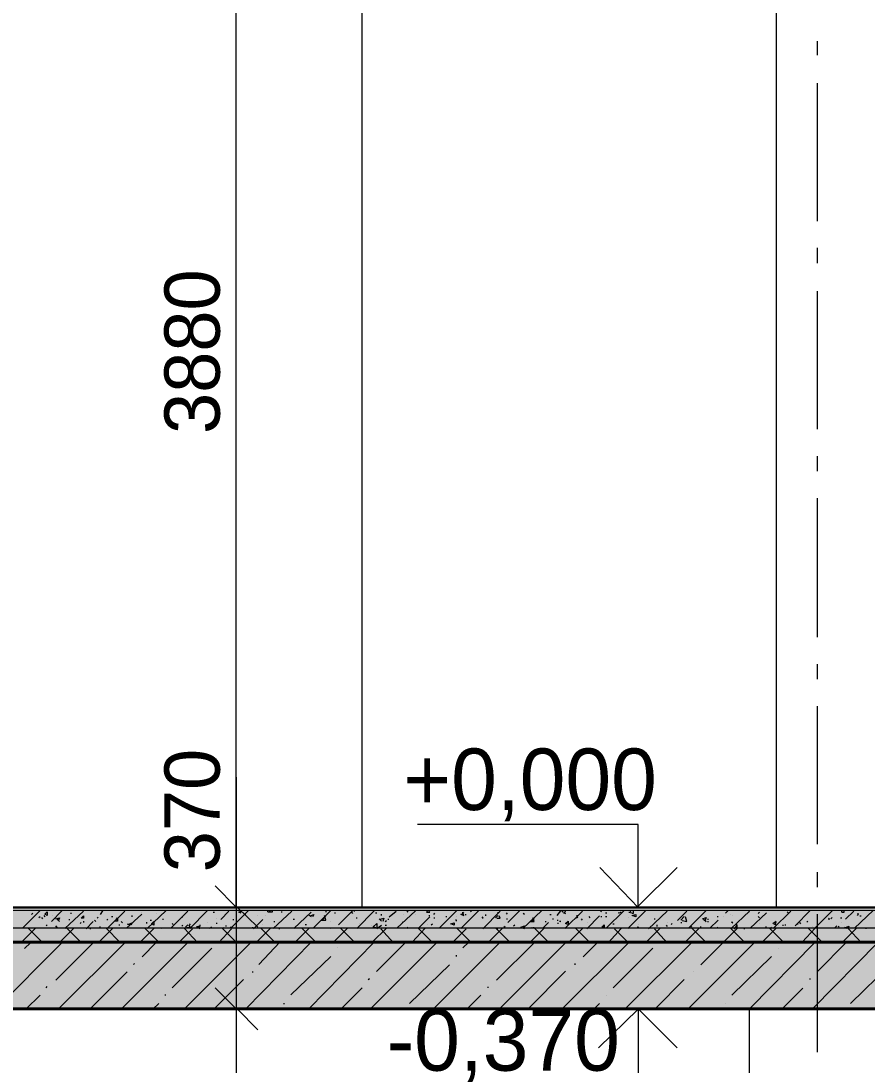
# Model space of a CAD drawing. Header units: millimetres. Extents: x -135211 to 49383, y -8033 to 228499.
# Drawn here: x -40983 to -37917, y 48081 to 51863 of the extents above; entities that cross this region are included whole.
import ezdxf

# ---------------------------------------------------------------- set-up
doc = ezdxf.new("R2010")
doc.units = ezdxf.units.MM
doc.layers.add('PDF _Геометрия', color=7, linetype='Continuous', true_color=0x1d1d1d)
doc.layers.add('PDF _Сплошная заливка', color=7, linetype='Continuous', true_color=0xffffff)
doc.layers.add('PDF _Текст', color=7, linetype='Continuous')

msp = doc.modelspace()

# ---------------------------------------------------------------- hatches: boundary and pattern name
at = {"layer": 'PDF _Сплошная заливка', "transparency": 33554559}
h = msp.add_hatch(color=256, dxfattribs=at)
h.paths.add_polyline_path([(-65546.2, 48285.5), (-65546.2, 48526.4), (-101294, 48526.4), (-101294, 48285.5)])
h.paths.add_polyline_path([(146.8, 48285.5), (146.8, 48526.4), (-22999.7, 48526.4), (-22999.7, 48285.5)])
h.paths.add_polyline_path([(-23351, 48285.5), (-23351, 48526.4), (-26352.2, 48526.4), (-26352.2, 48285.5)])
h.paths.add_polyline_path([(-26398.8, 48285.5), (-26398.8, 48526.4), (-44097.3, 48526.4), (-44097.3, 48285.5)])
h.paths.add_polyline_path([(-45350.3, 48285.5), (-45350.3, 48526.4), (-50899.8, 48526.4), (-50899.8, 48285.5)])
h.paths.add_polyline_path([(-50950.6, 48285.5), (-50950.6, 48526.4), (-65296.5, 48526.4), (-65296.5, 48285.5)])

# ---------------------------------------------------------------- linework, layer by layer
at = {"layer": 'PDF _Геометрия', "color": 7, "lineweight": 40}
for points in [[(-44096.1, 52535.2), (-26646.9, 52535.2), (-26646.9, 48526.4), (-44096.1, 48526.4)], [(-44096.1, 48285.1), (-26646.9, 48285.1), (-26646.9, 45156.8), (-50648.6, 45156.8)]]:
    msp.add_lwpolyline(points, dxfattribs=at)
at = {"layer": 'PDF _Геометрия', "color": 7, "lineweight": 9}
for points in [[(-31901.3, 52535.5), (-29700.3, 52535.5), (-29700.3, 48526.7), (-43897.9, 48526.7)], [(-40325.5, 48653.8), (-40202.8, 48653.8), (-40202.8, 52535.5), (-43847.7, 52535.5)], [(-39746.6, 48652.8), (-39746.6, 52534.7)], [(-38343.5, 52534.2), (-38246.2, 52534.2), (-38246.2, 48652.3)], [(-38097.1, 51739.2), (-38097.1, 51790)], [(-38097.1, 51138.1), (-38097.1, 51637.6)], [(-38097.1, 50985.7), (-38097.1, 51040.8)], [(-38097.1, 50384.6), (-38097.1, 50884.1)], [(-38097.1, 50232.2), (-38097.1, 50287.2)], [(-38097.1, 49631.1), (-38097.1, 50134.8)], [(-38097.1, 49478.7), (-38097.1, 49533.7)], [(-38097.1, 48881.8), (-38097.1, 49381.3)], [(-40202.8, 49123.6), (-40202.8, 48679.2), (-40202.8, 48471.8)], [(-38746.3, 48652.5), (-38746.3, 48953), (-39546.6, 48953)], [(-38097.1, 48725.2), (-38097.1, 48780.2)], [(-29700.3, 48526.7), (-29700.3, 48577.5), (-29700.3, 48641), (-29700.3, 48649.5), (-29700.3, 48653.7), (-43897.9, 48653.7)], [(-29700.3, 48649.5), (-43897.9, 48649.5)], [(-29700.3, 48641), (-43897.9, 48641)], [(-40202.8, 48653.8), (-40202.8, 48285.5), (-40202.8, 45034.5)], [(-40194.4, 48651.3), (-40088.8, 48651.3)], [(-38597.2, 48653.4), (-38897.8, 48653.4)], [(-38562.1, 48651.8), (-38744.4, 48651.8)], [(-38491.9, 48653.6), (-38568, 48653.6)], [(-38097.1, 48128.3), (-38097.1, 48627.8)], [(-29700.3, 48577.5), (-43897.9, 48577.5)], [(-43842, 45155.3), (-38342.7, 45155.3), (-38342.7, 48283.8), (-43842, 48283.8)], [(-43842, 47873.1), (-38342.7, 47873.1), (-38342.7, 48283.8)], [(-40202.8, 48285.5), (-40325.5, 48285.5)], [(-40194.4, 48283), (-40088.8, 48283)], [(-38746.3, 48284.2), (-38746.3, 47983.6), (-39546.6, 47983.6)], [(-38597.2, 48283.9), (-38897.8, 48283.9)], [(-38404.1, 48284.4), (-38747.3, 48284.4)], [(-37307.4, 48284.3), (-38404.1, 48284.3)]]:
    msp.add_lwpolyline(points, dxfattribs=at)
at = {"layer": 'PDF _Геометрия', "color": 7, "lineweight": 18}
for points in [[(-38746.3, 48652.5), (-38886, 48796.4)], [(-38749.9, 48653.5), (-38605.9, 48797.4)], [(-40202.8, 48653.8), (-40279.3, 48730)], [(-40199.8, 48653), (-40123.9, 48581)], [(-40202.8, 48285.5), (-40279.3, 48361.7)], [(-40199.8, 48284.7), (-40123.9, 48208.5)], [(-38746.3, 48284.2), (-38890.1, 48144.4)], [(-38745.8, 48284), (-38605.9, 48144.3)]]:
    msp.add_lwpolyline(points, dxfattribs=at)
at = {"layer": 'PDF _Геометрия', "lineweight": 9}
for points in [[(-40976.9, 48577.5), (-40913.5, 48640.9)], [(-40872.5, 48602), (-40834.6, 48640.1)], [(-40823.1, 48575.8), (-40755.6, 48639.3)], [(-40799.5, 48641), (-40799.5, 48641)], [(-40693.9, 48627.2), (-40685.4, 48639.8)], [(-40670.1, 48575.5), (-40606.4, 48639)], [(-40525, 48576.5), (-40457.3, 48640)], [(-40437.5, 48579.9), (-40378.3, 48639.2)], [(-40371.4, 48576.2), (-40308.1, 48639.7)], [(-40258.8, 48609.2), (-40229.1, 48638.9)], [(-40222.3, 48577.1), (-40159, 48640.6)], [(-40185.3, 48631.2), (-40193.8, 48635.4), (-40185.3, 48639.6)], [(-40189.3, 48632.4), (-40185.3, 48640.9)], [(-40088.8, 48636.9), (-40088.8, 48641.2)], [(-40088.4, 48636.8), (-40071.2, 48636.8), (-40071.2, 48641)], [(-40084, 48635.6), (-40080, 48639.8)], [(-40068.5, 48575.5), (-40001, 48639)], [(-39924.2, 48577.8), (-39860.6, 48641.3)], [(-39878.2, 48639), (-39878.2, 48634.8)], [(-39832.7, 48589.7), (-39781.7, 48640.5)], [(-39776.9, 48640.4), (-39772.9, 48640.4)], [(-39766.4, 48576.2), (-39702.7, 48639.7)], [(-39649, 48617.7), (-39623.7, 48638.8)], [(-39621.3, 48577.1), (-39553.5, 48640.6)], [(-39583.9, 48635.4), (-39579.9, 48639.7)], [(-39513.7, 48634.7), (-39509.7, 48638.9)], [(-39513.5, 48634.6), (-39500.9, 48634.6), (-39504.9, 48638.8)], [(-39467.7, 48576.8), (-39404.4, 48640.3)], [(-39388.8, 48576), (-39325.4, 48639.5)], [(-39355.8, 48641), (-39351.7, 48636.8)], [(-39309.9, 48575.2), (-39246.5, 48638.7)], [(-39218.4, 48598.1), (-39176.3, 48640.5)], [(-39164.8, 48576.2), (-39097.3, 48639.7)], [(-39039.8, 48623.2), (-39027.1, 48640.2)], [(-39022.4, 48635.8), (-39018.3, 48640.1)], [(-39013.6, 48631.5), (-39009.6, 48640)], [(-39011.7, 48575.9), (-38948.1, 48639.4)], [(-38882, 48636.9), (-38877.9, 48641.1)], [(-38862.7, 48576.8), (-38799, 48640.3)], [(-38783.8, 48576), (-38720, 48639.5)], [(-38780.7, 48635.7), (-38763.9, 48631.5), (-38763.9, 48639.9)], [(-38776.7, 48634.6), (-38772.7, 48638.8)], [(-38708.9, 48575.2), (-38641, 48638.7)], [(-38604.5, 48605.4), (-38570.9, 48639.2)], [(-38564, 48577.5), (-38500.7, 48641)], [(-38430.4, 48631.7), (-38421.7, 48640.1)], [(-38410.2, 48575.9), (-38342.7, 48639.4)], [(-38257.1, 48575.6), (-38193.6, 48639.1)], [(-38178.2, 48585.8), (-38123.4, 48640.8)], [(-38108, 48576.5), (-38044.4, 48640)], [(-38009.3, 48635.4), (-38009.3, 48639.6)], [(-38008.7, 48635.3), (-38000.5, 48635.3), (-38000.5, 48639.6)], [(-37995.2, 48609.5), (-37965.4, 48639.2)], [(-37963.1, 48577.4), (-37895.3, 48640.9)], [(-40943.8, 48627.3), (-40939.8, 48631.5)], [(-40917.5, 48615.6), (-40913.5, 48619.8)], [(-40908.7, 48615.5), (-40904.7, 48611.2)], [(-40899.9, 48622.6), (-40896, 48618.3)], [(-40869.6, 48623.5), (-40869.6, 48623.5)], [(-40855.8, 48610.6), (-40843.3, 48614.8), (-40847.3, 48602.1)], [(-40851.8, 48609.3), (-40843.3, 48600.9)], [(-40808.2, 48610.2), (-40808.2, 48606)], [(-40803.4, 48631.3), (-40799.5, 48631.3)], [(-40755.6, 48602.5), (-40755.6, 48598.2)], [(-40746, 48575.4), (-40720.5, 48600.8)], [(-40715.7, 48606.2), (-40711.7, 48602)], [(-40706.9, 48613.3), (-40702.9, 48617.6)], [(-40671.8, 48605.8), (-40667.8, 48610)], [(-40654.3, 48619.5), (-40650.3, 48619.5)], [(-40619.2, 48601), (-40615.2, 48596.8)], [(-40600.2, 48577.4), (-40545, 48628.2)], [(-40580.1, 48618.8), (-40580.1, 48623)], [(-40545, 48635.4), (-40545, 48635.4)], [(-40513.9, 48606.6), (-40509.9, 48606.6)], [(-40492.4, 48631.9), (-40492.4, 48631.9)], [(-40470, 48610.4), (-40466, 48610.4)], [(-40399.8, 48618.2), (-40395.9, 48618.2)], [(-40285.8, 48635.2), (-40281.8, 48635.2)], [(-40273, 48610.9), (-40273, 48610.9)], [(-40215.6, 48609.1), (-40211.6, 48609.1)], [(-40171.7, 48628), (-40167.7, 48628)], [(-40140, 48575.4), (-40106.3, 48609.2)], [(-40123.9, 48622.1), (-40123.9, 48622.1)], [(-40097.5, 48623.1), (-40097.5, 48623.1)], [(-40066.4, 48601.5), (-40062.4, 48601.5)], [(-40040.1, 48636.4), (-40036.1, 48636.4)], [(-39996.3, 48609.3), (-39992.2, 48609.3)], [(-39994.3, 48576), (-39930.8, 48635.3)], [(-39939.4, 48623.9), (-39930.8, 48619.6)], [(-39934.6, 48622.5), (-39922.1, 48626.7), (-39926.1, 48618.3)], [(-39895.4, 48606.4), (-39878.2, 48606.4), (-39882.2, 48623.3)], [(-39890.8, 48605.1), (-39878.2, 48622.1)], [(-39887, 48623.4), (-39887, 48623.4)], [(-39860.6, 48603.2), (-39860.6, 48603.2)], [(-39847.1, 48632.7), (-39843.1, 48632.7)], [(-39785.7, 48635), (-39781.7, 48630.8)], [(-39768.1, 48614.9), (-39764.1, 48614.9)], [(-39697.9, 48632.3), (-39693.9, 48632.3)], [(-39685, 48611), (-39676.4, 48602.6)], [(-39680.2, 48609.7), (-39667.6, 48613.9), (-39671.6, 48601.2)], [(-39676.4, 48623.7), (-39676.4, 48627.9)], [(-39662.9, 48601.1), (-39658.8, 48605.3)], [(-39654.1, 48609.5), (-39650.1, 48609.5)], [(-39597.4, 48627.1), (-39597.4, 48627.1)], [(-39553.5, 48627.9), (-39553.5, 48627.9)], [(-39543.4, 48576.6), (-39500.9, 48618.9)], [(-39504.9, 48623.1), (-39500.9, 48623.1)], [(-39487.4, 48627.2), (-39483.4, 48631.4)], [(-39487.4, 48614.5), (-39483.4, 48614.5)], [(-39443.5, 48619.5), (-39439.5, 48619.5)], [(-39404.4, 48602.3), (-39404.4, 48606.5), (-39408.4, 48606.5)], [(-39404.4, 48617.9), (-39404.4, 48617.9)], [(-39390.7, 48627.4), (-39378.1, 48623.1), (-39382.1, 48635.8)], [(-39386.7, 48626.1), (-39378.1, 48634.6)], [(-39373.3, 48627.3), (-39369.3, 48627.3)], [(-39307.9, 48613.9), (-39311.9, 48613.9), (-39307.9, 48618.2)], [(-39299.1, 48626.6), (-39299.1, 48622.3)], [(-39263.9, 48614.6), (-39255.2, 48623.1)], [(-39259.1, 48613.3), (-39246.5, 48613.3), (-39250.5, 48621.8)], [(-39255.2, 48635.8), (-39255.2, 48631.6)], [(-39224.2, 48628.2), (-39220.1, 48632.4)], [(-39224.2, 48611.3), (-39220.1, 48611.3)], [(-39162.8, 48631.8), (-39158.7, 48627.6)], [(-39136.3, 48601.8), (-39123.6, 48601.8), (-39127.7, 48614.5)], [(-39132.3, 48600.6), (-39123.6, 48613.3)], [(-39127.7, 48607.3), (-39123.6, 48607.3)], [(-39083.8, 48601.4), (-39079.7, 48601.4)], [(-39066.2, 48626.6), (-39062.2, 48626.6)], [(-39057.5, 48610.8), (-39053.4, 48610.8)], [(-39039.9, 48606.4), (-39035.9, 48606.4)], [(-39031.1, 48602.1), (-39027.1, 48602.1)], [(-39018.2, 48634.5), (-39009.6, 48630.3)], [(-38969.7, 48622.6), (-38965.7, 48622.6)], [(-38969.7, 48614.2), (-38965.7, 48618.4)], [(-38952.2, 48606.7), (-38948.1, 48611)], [(-38933, 48575.3), (-38886.7, 48621.8)], [(-38925.9, 48619.1), (-38921.8, 48614.9)], [(-38882, 48619.9), (-38877.9, 48619.9)], [(-38864.4, 48632.5), (-38860.4, 48632.5)], [(-38864.4, 48619.8), (-38860.4, 48619.8)], [(-38816.5, 48635), (-38816.5, 48630.8)], [(-38811.8, 48634.9), (-38807.8, 48634.9)], [(-38781.4, 48614.7), (-38781.4, 48614.7)], [(-38767.9, 48631.5), (-38763.9, 48631.5)], [(-38689, 48610.7), (-38684.9, 48610.7)], [(-38592.4, 48606.6), (-38579.6, 48619.4)], [(-38588.4, 48605.5), (-38588.4, 48605.5)], [(-38587.7, 48605.4), (-38570.9, 48601.1), (-38574.9, 48618)], [(-38570.9, 48606.6), (-38570.9, 48606.6)], [(-38513.4, 48611.3), (-38500.7, 48615.6), (-38504.7, 48602.8)], [(-38509.4, 48610.1), (-38500.7, 48601.6)], [(-38496, 48610), (-38491.9, 48610)], [(-38496, 48601.5), (-38491.9, 48601.5)], [(-38486.4, 48577), (-38456.8, 48606.6)], [(-38460.9, 48619.3), (-38456.8, 48619.3)], [(-38439.2, 48618), (-38439.2, 48618)], [(-38412.9, 48627.4), (-38412.9, 48627.4)], [(-38408.2, 48600.6), (-38404.1, 48596.4)], [(-38404.1, 48623), (-38404.1, 48623)], [(-38342.7, 48635.1), (-38342.7, 48635.1)], [(-38340.7, 48577.7), (-38281.3, 48632.7)], [(-38311.7, 48630.6), (-38307.6, 48634.7)], [(-38311.7, 48619), (-38307.6, 48614.8)], [(-38259, 48594.3), (-38246.2, 48602.7)], [(-38206.4, 48636.1), (-38202.3, 48631.9)], [(-38136.2, 48598.6), (-38132.1, 48602.8)], [(-38057.3, 48613.5), (-38053.2, 48609.3)], [(-38057.3, 48610.4), (-38053.2, 48610.4)], [(-38048.5, 48611.6), (-38044.4, 48615.8)], [(-38013.4, 48614.2), (-38009.3, 48614.2)], [(-37952, 48630.5), (-37947.9, 48630.5)], [(-37952, 48623.3), (-37947.9, 48627.6)], [(-37943.2, 48622), (-37939.1, 48622)], [(-40982, 48525.6), (-40931.1, 48576.4)], [(-40904.7, 48525.3), (-40955.7, 48576.1)], [(-40891.2, 48585.7), (-40887.2, 48589.9)], [(-40856.1, 48581), (-40852.1, 48585.3)], [(-40856.1, 48584), (-40852.1, 48579.8)], [(-40841.7, 48526.7), (-40790.7, 48577.4)], [(-40764.4, 48525.1), (-40815.4, 48575.9)], [(-40768.3, 48594.1), (-40764.4, 48598.3)], [(-40733.2, 48575.5), (-40729.3, 48575.5)], [(-40700.8, 48526.4), (-40650.3, 48577.2)], [(-40698.1, 48581.9), (-40694.2, 48581.9)], [(-40624, 48526.1), (-40674.5, 48577)], [(-40628, 48589.6), (-40624, 48589.6)], [(-40597.4, 48593.5), (-40588.9, 48589.3)], [(-40592.6, 48592.2), (-40580.1, 48596.4), (-40584.1, 48587.9)], [(-40551.8, 48524.9), (-40501.1, 48575.7)], [(-40483.6, 48526), (-40534.2, 48576.8)], [(-40527.5, 48598.4), (-40527.5, 48594.1)], [(-40474.8, 48575.4), (-40474.8, 48575.4)], [(-40434.9, 48594.4), (-40430.9, 48590.1)], [(-40411.5, 48524.7), (-40360.8, 48575.4)], [(-40399.8, 48584.3), (-40395.9, 48588.5)], [(-40343.2, 48525.8), (-40389.9, 48576.5)], [(-40386.8, 48581.2), (-40378.3, 48589.6)], [(-40382.1, 48579.8), (-40369.5, 48579.8), (-40373.5, 48588.2)], [(-40373.5, 48592.5), (-40369.5, 48588.2)], [(-40347, 48582), (-40334.4, 48586.2), (-40338.4, 48577.7)], [(-40343, 48580.7), (-40334.4, 48576.4)], [(-40334.4, 48589.1), (-40334.4, 48584.9)], [(-40308.1, 48597.4), (-40308.1, 48597.4)], [(-40299.1, 48577.2), (-40290.6, 48581.5)], [(-40273, 48592.7), (-40273, 48597)], [(-40267.2, 48524.5), (-40220.4, 48575.2)], [(-40202.8, 48526.8), (-40253.6, 48577.6)], [(-40250.7, 48575.6), (-40246.7, 48579.8), (-40246.7, 48575.6)], [(-40241.9, 48585.2), (-40237.9, 48585.2)], [(-40224.4, 48580.8), (-40220.4, 48580.8)], [(-40145.4, 48579.9), (-40141.4, 48579.9)], [(-40130.8, 48525.5), (-40080, 48576.3)], [(-40062.4, 48526.6), (-40113.3, 48577.4)], [(-40106.3, 48592.3), (-40106.3, 48592.3)], [(-40048.9, 48576), (-40044.9, 48576)], [(-40036.1, 48575.8), (-40036.1, 48575.8)], [(-39990.5, 48525.3), (-39939.6, 48576.1)], [(-39913.3, 48525.1), (-39964.2, 48575.8)], [(-39952.4, 48590.2), (-39948.4, 48590.2)], [(-39860.6, 48575.3), (-39860.6, 48575.3)], [(-39850.2, 48526.4), (-39799.2, 48577.2)], [(-39843.1, 48576.3), (-39843.1, 48576.3)], [(-39772.9, 48524.8), (-39823.9, 48575.6)], [(-39755.3, 48592.4), (-39755.3, 48592.4)], [(-39711.5, 48586), (-39711.5, 48586)], [(-39709.9, 48526.2), (-39658.8, 48577)], [(-39693.6, 48575.9), (-39676.4, 48588.6)], [(-39632.5, 48524.6), (-39679, 48575.4)], [(-39662.9, 48588.4), (-39658.8, 48588.4)], [(-39601.4, 48598.7), (-39597.4, 48598.7)], [(-39583.9, 48576.1), (-39579.9, 48580.4)], [(-39565, 48526), (-39518.4, 48576.8)], [(-39492.1, 48525.7), (-39542.7, 48576.5)], [(-39509.7, 48589.4), (-39509.7, 48589.4)], [(-39496.2, 48589.2), (-39492.1, 48593.4)], [(-39419.9, 48524.4), (-39369.3, 48575.2)], [(-39351.7, 48525.5), (-39402.4, 48576.3)], [(-39288.4, 48526.8), (-39237.7, 48577.6)], [(-39211.4, 48526.5), (-39262.1, 48577.3)], [(-39259.3, 48575.3), (-39255.2, 48575.3)], [(-39232.9, 48580.5), (-39228.9, 48584.7)], [(-39197.8, 48585.6), (-39193.8, 48589.8)], [(-39171.4, 48581), (-39158.7, 48585.3), (-39162.8, 48576.8)], [(-39167.4, 48579.8), (-39158.7, 48575.5)], [(-39139.3, 48525.3), (-39088.5, 48576.1)], [(-39132.4, 48580.8), (-39132.4, 48580.8)], [(-39127.7, 48579.4), (-39123.6, 48579.4)], [(-39071, 48526.3), (-39121.8, 48577.1)], [(-39092.3, 48577.1), (-39071, 48598.3)], [(-39035.9, 48592.4), (-39035.9, 48596.7)], [(-39027.1, 48597.8), (-39027.1, 48597.8)], [(-39023, 48283.3), (-38781.4, 48524.6), (-38832.4, 48575.4)], [(-38999, 48525.1), (-38948.1, 48575.9)], [(-38921.8, 48524.8), (-38972.7, 48575.6)], [(-38930.6, 48596.8), (-38930.6, 48596.8)], [(-38854.1, 48524.9), (-38807.8, 48575.6)], [(-38838.1, 48592.9), (-38834.1, 48592.9)], [(-38790.2, 48575.5), (-38790.2, 48575.5)], [(-38750.4, 48577.5), (-38746.3, 48581.8), (-38746.3, 48577.5)], [(-38746.3, 48590.2), (-38746.3, 48590.2)], [(-38718.4, 48525.9), (-38667.4, 48576.7)], [(-38641, 48524.4), (-38687.5, 48575.2)], [(-38680.2, 48588.2), (-38676.1, 48588.2)], [(-38680.2, 48585.2), (-38676.1, 48585.2)], [(-38645.1, 48587.9), (-38641, 48583.7)], [(-38641, 48598.8), (-38641, 48598.8)], [(-38641, 48577.6), (-38641, 48577.6)], [(-38627.6, 48590.2), (-38623.5, 48594.4)], [(-38592.5, 48598.3), (-38588.4, 48598.3)], [(-38577.5, 48525.7), (-38527, 48576.5)], [(-38557.4, 48585.2), (-38553.3, 48581)], [(-38500.7, 48525.5), (-38551.2, 48576.2)], [(-38522.3, 48581.9), (-38518.2, 48581.9)], [(-38460.9, 48581.2), (-38456.8, 48577)], [(-38437.2, 48526.7), (-38386.6, 48577.5), (-38390.7, 48590.2)], [(-38360.3, 48525.2), (-38410.9, 48576)], [(-38408.2, 48598.9), (-38404.1, 48598.9)], [(-38399.4, 48576.3), (-38386.6, 48589)], [(-38399.4, 48576.4), (-38395.4, 48576.4)], [(-38364.3, 48576), (-38360.3, 48576)], [(-38316.4, 48576.8), (-38316.4, 48576.8)], [(-38307.6, 48593.6), (-38307.6, 48593.6)], [(-38296.9, 48526.5), (-38246.2, 48577.3)], [(-38285.4, 48581.9), (-38281.3, 48581.9)], [(-38219.9, 48526.2), (-38270.6, 48577)], [(-38267.8, 48580.5), (-38263.8, 48576.3)], [(-38255, 48593.1), (-38246.2, 48588.8)], [(-38250.3, 48590), (-38246.2, 48598.5)], [(-38237.4, 48585.7), (-38237.4, 48585.7)], [(-38224, 48588.5), (-38219.9, 48588.5)], [(-38215.2, 48589.7), (-38211.1, 48589.7)], [(-38171.3, 48593.5), (-38167.2, 48593.5)], [(-38162.6, 48597.6), (-38158.5, 48593.4)], [(-38152.5, 48526.3), (-38105.8, 48577.1)], [(-38079.5, 48526), (-38130.3, 48576.9)], [(-38114.6, 48584.4), (-38114.6, 48584.4)], [(-38035, 48577.5), (-38026.9, 48586)], [(-38022.2, 48584.7), (-38018.1, 48580.4)], [(-38009.3, 48597.3), (-38009.3, 48597.3)], [(-38007.5, 48524.8), (-37956.7, 48575.6)], [(-37999.9, 48581.4), (-37991.8, 48577.2)], [(-37995.8, 48580.1), (-37983, 48584.3), (-37987.1, 48575.9)], [(-37939.1, 48525.9), (-37985.9, 48576.6)], [(-37921.6, 48579.5), (-37921.6, 48575.3)], [(-41076, 48283.2), (-40834.6, 48524.6)], [(-40969.6, 48503.4), (-40948.6, 48524.5)], [(-40856.1, 48389.1), (-40720.5, 48524.6)], [(-40847.9, 48283.4), (-40606.4, 48524.7)], [(-40619.8, 48283.5), (-40378.3, 48524.8)], [(-40543, 48474), (-40492.4, 48524.8)], [(-40391.7, 48283.7), (-40150.2, 48525)], [(-40167.7, 48285.2), (-39930.8, 48526.5)], [(-40120.9, 48446), (-40044.9, 48526.4)], [(-39939.6, 48285.3), (-39702.7, 48526.6)], [(-39716.1, 48285.5), (-39474.6, 48526.8)], [(-39694.3, 48420.9), (-39588.6, 48526.7)], [(-39488, 48285.6), (-39246.5, 48526.9)], [(-39381.8, 48505.6), (-39360.5, 48526.8)], [(-39259.3, 48388.9), (-39123.6, 48524.4)], [(-39251.1, 48283.1), (-39009.6, 48524.5)], [(-38946.4, 48473.7), (-38895.5, 48524.5)], [(-38794.9, 48283.5), (-38553.3, 48524.7)], [(-38566.8, 48283.6), (-38325.2, 48524.8)], [(-38519.5, 48444.3), (-38439.2, 48524.8)], [(-38342.7, 48285.1), (-38105.8, 48526.3)], [(-38114.6, 48285.2), (-37877.7, 48526.5)], [(-38097.5, 48420.6), (-37991.8, 48526.4)], [(-40434.2, 48361.4), (-40290.6, 48505.3)], [(-39834.3, 48505.5), (-39834.3, 48505.5)], [(-38837.5, 48361.1), (-38693.7, 48505)], [(-38237.4, 48505.3), (-38237.4, 48505.3)], [(-40575.3, 48445.2), (-40571.3, 48449.4)], [(-40004.4, 48335.3), (-39860.6, 48474.9)], [(-39404.4, 48475.2), (-39404.4, 48479.4)], [(-38974.5, 48444.9), (-38974.5, 48449.1)], [(-38407.6, 48335), (-38263.8, 48474.7)], [(-40732.9, 48283.3), (-40597.7, 48418.8)], [(-40145.4, 48419), (-40141.4, 48419)], [(-39574.5, 48304.9), (-39430.7, 48444.6)], [(-39144.8, 48285.6), (-39009.6, 48421.1)], [(-38544.5, 48418.8), (-38544.5, 48418.8)], [(-37977.8, 48304.7), (-37833.8, 48444.3)], [(-40282.1, 48285.2), (-40176.5, 48391.1)], [(-39724.3, 48391.4), (-39720.3, 48395.5)], [(-38685.3, 48285), (-38579.6, 48390.8)], [(-38123.4, 48391), (-38123.4, 48395.3)], [(-40891.2, 48361.3), (-40887.2, 48365.5)], [(-39822.8, 48284.5), (-39746.6, 48360.7)], [(-39290.3, 48361), (-39290.3, 48365.2)], [(-38226.1, 48284.2), (-38149.7, 48360.4)], [(-40964.5, 48284.1), (-40913.5, 48334.9)], [(-40504.6, 48283.4), (-40483.6, 48304.6)], [(-40461.3, 48335.2), (-40457.3, 48335.2)], [(-40031.3, 48304.9), (-40027.3, 48304.9)], [(-39367.3, 48283.8), (-39316.6, 48334.6)], [(-38908.1, 48283.1), (-38886.7, 48304.3)], [(-38860.4, 48334.9), (-38860.4, 48334.9)], [(-38430.5, 48304.6), (-38430.5, 48304.6)]]:
    msp.add_lwpolyline(points, dxfattribs=at)
for points in [[(-40887.2, 48636.5), (-40887.2, 48623.7), (-40895.7, 48628)], [(-40755.6, 48622.4), (-40755.6, 48613.9), (-40764.1, 48613.9)], [(-40632.8, 48615.1), (-40632.8, 48602.5), (-40641.3, 48602.5)], [(-40501.1, 48601.1), (-40501.1, 48588.4), (-40509.7, 48592.6)], [(-39000.8, 48603.1), (-39000.8, 48590.3), (-39009.4, 48594.6)], [(-38755.1, 48627.2), (-38755.1, 48618.7), (-38767.9, 48622.9)], [(-39693.9, 48577.3), (-39706.6, 48581.6), (-39693.9, 48594.2)], [(-39413.2, 48596.8), (-39413.2, 48588.4), (-39425.8, 48592.6)], [(-38869.2, 48589), (-38869.2, 48580.5), (-38877.9, 48580.5)]]:
    msp.add_lwpolyline(points, close=True, dxfattribs=at)
at = {"layer": 'PDF _Сплошная заливка', "lineweight": 5, "transparency": 33554559}
for points in [[(-43897.9, 48641), (-29700.3, 48641), (-43897.9, 48577.5), (-29700.3, 48577.5)], [(-43897.9, 48577.5), (-29700.3, 48577.5), (-43897.9, 48526.7), (-29700.3, 48526.7)]]:
    msp.add_solid(points, dxfattribs=at)

# ---------------------------------------------------------------- texts
at = {"layer": 'PDF _Текст', "char_height": 200.42, "attachment_point": 4, "rotation": 90, "style": ''}
for s, insert in [('3880', (-40361.2, 50367.2)), ('370', (-40361.2, 48779.7))]:
    msp.add_mtext(s, dxfattribs=dict(at, insert=insert))
at = {"layer": 'PDF _Текст', "char_height": 222.7, "attachment_point": 4, "style": ''}
for s, insert in [('+0,000', (-39598, 49095.8)), ('-0,370', (-39657.3, 48151.7))]:
    msp.add_mtext(s, dxfattribs=dict(at, insert=insert))

doc.saveas('drawing.dxf')
